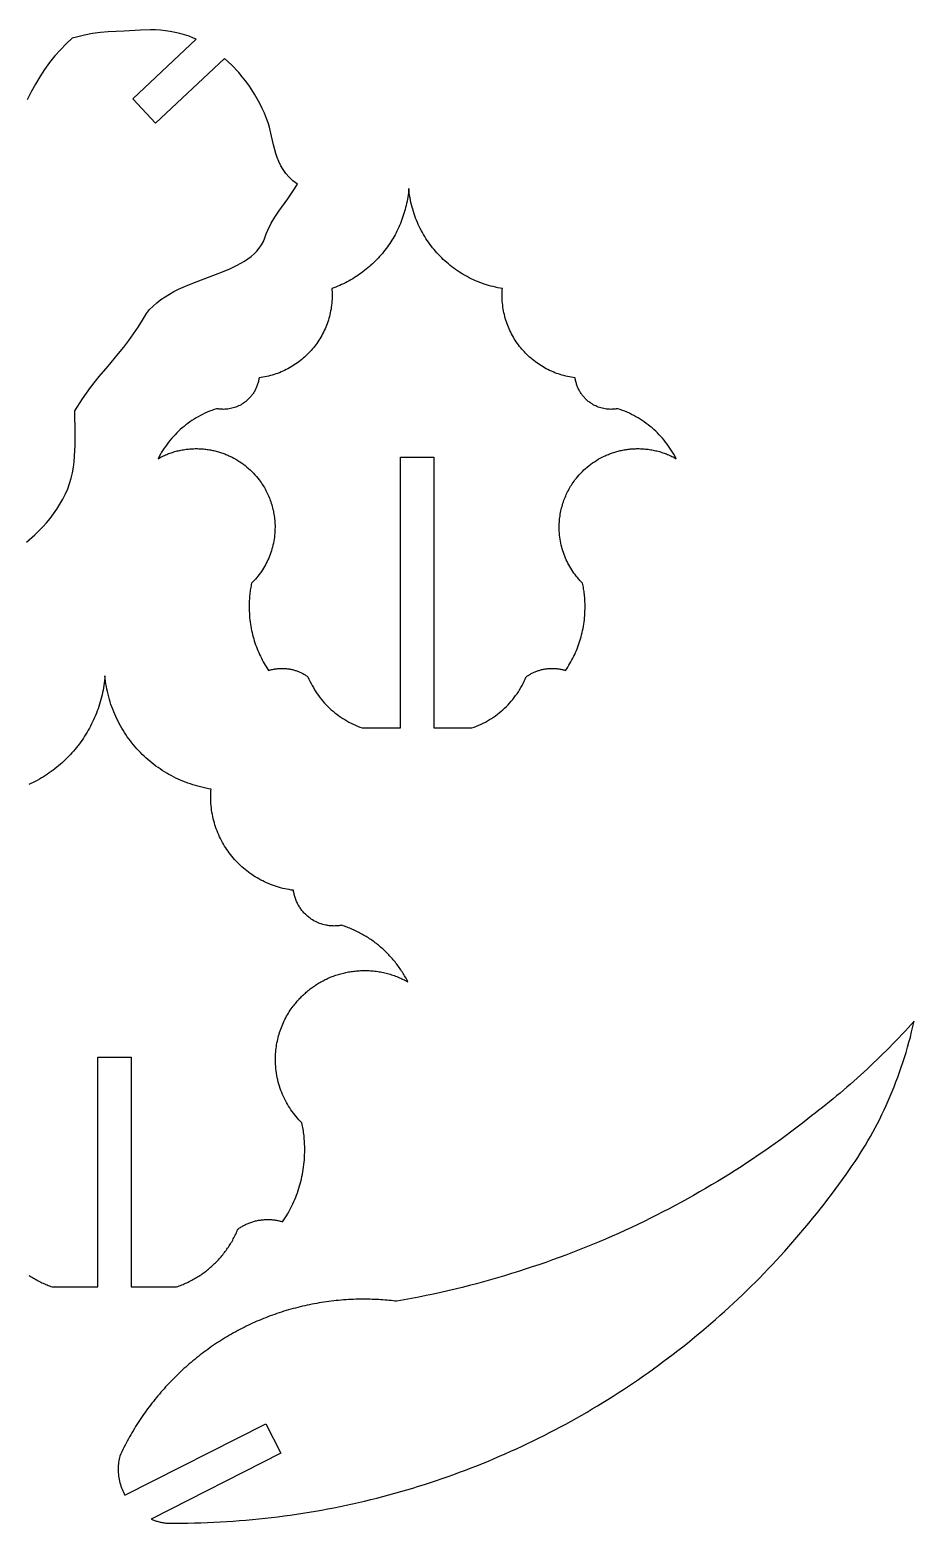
# Model space of a CAD drawing. Extents: x 296 to 476, y 465 to 753.
# Drawn here: x 435.5 to 476.4, y 465.2 to 534.2 of the extents above; entities that cross this region are included whole.
import ezdxf

# ---------------------------------------------------------------- set-up
doc = ezdxf.new("R2010")
doc.units = 0
doc.layers.add('Default_Layer', color=1, linetype='CONTINUOUS')

msp = doc.modelspace()

# ---------------------------------------------------------------- linework, layer by layer
at = {"layer": 'Default_Layer'}
for points in [[(435.33, 510.563), (435.72, 510.909), (435.907, 511.09), (436.087, 511.276), (436.26, 511.468), (436.427, 511.668), (436.587, 511.876), (436.739, 512.093), (436.884, 512.32), (437.021, 512.557), (437.142, 512.794), (437.244, 513.035), (437.331, 513.278), (437.402, 513.525), (437.459, 513.774), (437.505, 514.026), (437.538, 514.279), (437.563, 514.535), (437.587, 515.053), (437.588, 515.577), (437.564, 516.639), (437.919, 517.183), (438.297, 517.708), (438.694, 518.216), (439.106, 518.706), (439.593, 519.284), (439.832, 519.584), (440.063, 519.888), (440.286, 520.196), (440.498, 520.507), (440.697, 520.819), (440.88, 521.132), (441.029, 521.312), (441.19, 521.479), (441.363, 521.633), (441.547, 521.776), (441.739, 521.908), (441.938, 522.03), (442.144, 522.144), (442.355, 522.25), (442.786, 522.443), (443.221, 522.615), (444.064, 522.932), (444.389, 523.06), (444.731, 523.203), (445.074, 523.365), (445.405, 523.551), (445.562, 523.655), (445.712, 523.767), (445.852, 523.886), (445.98, 524.015), (446.096, 524.153), (446.197, 524.301), (446.282, 524.46), (446.349, 524.63), (446.414, 524.813), (446.484, 524.984), (446.64, 525.299), (446.814, 525.588), (447.003, 525.864), (447.415, 526.43), (447.632, 526.747), (447.853, 527.104), (447.648, 527.265), (447.471, 527.431), (447.321, 527.604), (447.193, 527.781), (447.086, 527.962), (446.996, 528.148), (446.921, 528.338), (446.858, 528.531), (446.755, 528.925), (446.664, 529.329), (446.562, 529.738), (446.5, 529.943), (446.427, 530.149), (446.332, 530.381), (446.23, 530.608), (446.12, 530.831), (446.003, 531.05), (445.878, 531.264), (445.746, 531.473), (445.607, 531.677), (445.46, 531.877), (445.307, 532.072), (445.146, 532.261), (444.805, 532.625), (444.488, 532.921), (441.294, 529.927), (440.244, 531.048), (443.184, 533.804), (443.057, 533.86), (442.848, 533.941), (442.635, 534.012), (442.42, 534.072), (442.201, 534.123), (441.979, 534.164), (441.755, 534.196), (441.529, 534.219), (441.3, 534.232), (441.07, 534.237), (440.605, 534.222), (439.851, 534.183), (439.116, 534.142), (438.75, 534.11), (438.384, 534.063), (438.016, 533.997), (437.643, 533.907), (437.455, 533.851), (437.171, 533.594), (436.901, 533.32), (436.645, 533.03), (436.402, 532.725), (436.172, 532.406), (435.955, 532.073), (435.75, 531.729), (435.556, 531.373), (435.374, 531.006)], [(435.449, 476.691), (435.501, 476.657), (435.554, 476.624), (435.608, 476.591), (435.662, 476.559), (435.716, 476.527), (435.771, 476.496), (435.826, 476.466), (435.882, 476.437), (435.938, 476.408), (435.995, 476.38), (436.052, 476.353), (436.11, 476.327), (436.168, 476.301), (436.227, 476.276), (436.286, 476.251), (436.345, 476.228), (436.405, 476.205), (436.465, 476.183), (436.526, 476.161), (438.632, 476.161), (438.632, 476.161), (438.632, 486.768), (440.168, 486.768), (440.168, 476.161), (442.274, 476.161), (442.335, 476.183), (442.395, 476.205), (442.455, 476.228), (442.514, 476.251), (442.573, 476.276), (442.631, 476.301), (442.69, 476.327), (442.747, 476.353), (442.804, 476.38), (442.861, 476.408), (442.917, 476.437), (442.973, 476.466), (443.029, 476.496), (443.084, 476.527), (443.138, 476.559), (443.192, 476.591), (443.245, 476.624), (443.298, 476.657), (443.351, 476.691), (443.403, 476.726), (443.454, 476.762), (443.505, 476.798), (443.555, 476.834), (443.605, 476.872), (443.655, 476.91), (443.703, 476.948), (443.752, 476.988), (443.799, 477.028), (443.847, 477.068), (443.893, 477.109), (443.939, 477.151), (443.985, 477.193), (444.03, 477.236), (444.074, 477.28), (444.118, 477.324), (444.161, 477.369), (444.204, 477.414), (444.246, 477.46), (444.287, 477.506), (444.328, 477.553), (444.368, 477.601), (444.408, 477.649), (444.447, 477.697), (444.485, 477.746), (444.523, 477.796), (444.56, 477.846), (444.597, 477.897), (444.632, 477.948), (444.668, 478), (444.702, 478.052), (444.736, 478.105), (444.769, 478.158), (444.802, 478.212), (444.834, 478.266), (444.865, 478.321), (444.895, 478.376), (444.925, 478.432), (444.954, 478.488), (444.983, 478.545), (445.01, 478.602), (445.037, 478.659), (445.064, 478.717), (445.089, 478.776), (445.114, 478.834), (445.15, 478.86), (445.186, 478.885), (445.223, 478.909), (445.26, 478.932), (445.298, 478.955), (445.337, 478.977), (445.376, 478.999), (445.415, 479.019), (445.455, 479.039), (445.495, 479.059), (445.536, 479.077), (445.577, 479.095), (445.619, 479.112), (445.661, 479.128), (445.703, 479.143), (445.746, 479.158), (445.789, 479.172), (445.833, 479.185), (445.877, 479.197), (445.922, 479.208), (445.966, 479.219), (446.011, 479.228), (446.057, 479.237), (446.102, 479.245), (446.149, 479.252), (446.195, 479.258), (446.242, 479.263), (446.288, 479.267), (446.336, 479.271), (446.383, 479.273), (446.431, 479.274), (446.479, 479.275), (446.525, 479.274), (446.571, 479.273), (446.617, 479.271), (446.663, 479.268), (446.708, 479.264), (446.753, 479.259), (446.798, 479.253), (446.842, 479.247), (446.886, 479.24), (446.929, 479.232), (446.971, 479.223), (447.013, 479.214), (447.055, 479.203), (447.095, 479.193), (447.135, 479.181), (447.175, 479.169), (447.234, 479.257), (447.292, 479.346), (447.348, 479.437), (447.402, 479.529), (447.455, 479.622), (447.506, 479.716), (447.556, 479.812), (447.604, 479.908), (447.65, 480.006), (447.695, 480.105), (447.738, 480.204), (447.779, 480.305), (447.818, 480.407), (447.856, 480.51), (447.891, 480.614), (447.925, 480.718), (447.957, 480.824), (447.987, 480.93), (448.015, 481.038), (448.041, 481.146), (448.065, 481.255), (448.088, 481.364), (448.108, 481.475), (448.126, 481.586), (448.142, 481.698), (448.156, 481.811), (448.168, 481.924), (448.178, 482.038), (448.186, 482.153), (448.191, 482.268), (448.195, 482.384), (448.196, 482.5), (448.195, 482.582), (448.193, 482.663), (448.191, 482.744), (448.187, 482.825), (448.182, 482.905), (448.176, 482.985), (448.17, 483.064), (448.162, 483.142), (448.153, 483.22), (448.143, 483.297), (448.133, 483.372), (448.121, 483.447), (448.109, 483.521), (448.095, 483.594), (448.081, 483.665), (448.066, 483.735), (447.996, 483.806), (447.927, 483.879), (447.861, 483.953), (447.796, 484.028), (447.733, 484.106), (447.672, 484.185), (447.613, 484.265), (447.555, 484.347), (447.5, 484.43), (447.447, 484.514), (447.395, 484.6), (447.346, 484.688), (447.299, 484.776), (447.253, 484.866), (447.21, 484.957), (447.17, 485.05), (447.131, 485.143), (447.095, 485.238), (447.061, 485.334), (447.029, 485.431), (447, 485.528), (446.973, 485.627), (446.948, 485.727), (446.926, 485.828), (446.906, 485.93), (446.889, 486.032), (446.874, 486.136), (446.862, 486.24), (446.853, 486.345), (446.846, 486.45), (446.842, 486.557), (446.841, 486.664), (446.842, 486.751), (446.844, 486.838), (446.849, 486.924), (446.855, 487.01), (446.863, 487.095), (446.873, 487.18), (446.884, 487.265), (446.897, 487.348), (446.912, 487.431), (446.929, 487.514), (446.947, 487.596), (446.966, 487.677), (446.987, 487.758), (447.01, 487.837), (447.035, 487.917), (447.06, 487.995), (447.088, 488.073), (447.117, 488.15), (447.147, 488.226), (447.179, 488.301), (447.212, 488.376), (447.247, 488.45), (447.283, 488.523), (447.32, 488.595), (447.359, 488.666), (447.399, 488.736), (447.441, 488.805), (447.483, 488.873), (447.527, 488.941), (447.573, 489.007), (447.619, 489.072), (447.667, 489.136), (447.703, 489.183), (447.739, 489.229), (447.776, 489.275), (447.814, 489.32), (447.852, 489.364), (447.891, 489.408), (447.931, 489.452), (447.971, 489.494), (448.012, 489.537), (448.053, 489.578), (448.095, 489.619), (448.137, 489.66), (448.18, 489.699), (448.224, 489.739), (448.268, 489.777), (448.312, 489.815), (448.357, 489.852), (448.403, 489.889), (448.449, 489.925), (448.496, 489.961), (448.543, 489.995), (448.591, 490.029), (448.639, 490.063), (448.687, 490.096), (448.736, 490.128), (448.786, 490.159), (448.836, 490.19), (448.886, 490.22), (448.937, 490.249), (448.989, 490.277), (449.041, 490.305), (449.093, 490.332), (449.145, 490.359), (449.199, 490.384), (449.252, 490.409), (449.306, 490.433), (449.36, 490.457), (449.415, 490.479), (449.47, 490.501), (449.526, 490.522), (449.581, 490.542), (449.638, 490.562), (449.694, 490.58), (449.751, 490.598), (449.808, 490.615), (449.866, 490.632), (449.924, 490.647), (449.982, 490.662), (450.041, 490.675), (450.1, 490.688), (450.159, 490.7), (450.219, 490.712), (450.278, 490.722), (450.338, 490.732), (450.399, 490.74), (450.46, 490.748), (450.521, 490.755), (450.582, 490.761), (450.643, 490.766), (450.705, 490.77), (450.767, 490.773), (450.829, 490.775), (450.892, 490.777), (450.954, 490.777), (451.023, 490.777), (451.092, 490.775), (451.161, 490.772), (451.229, 490.768), (451.297, 490.763), (451.365, 490.757), (451.432, 490.75), (451.499, 490.742), (451.566, 490.732), (451.632, 490.722), (451.698, 490.711), (451.763, 490.698), (451.828, 490.685), (451.893, 490.67), (451.957, 490.655), (452.021, 490.638), (452.084, 490.621), (452.146, 490.603), (452.209, 490.583), (452.27, 490.563), (452.332, 490.542), (452.392, 490.52), (452.452, 490.497), (452.512, 490.473), (452.571, 490.448), (452.629, 490.423), (452.687, 490.396), (452.744, 490.369), (452.801, 490.341), (452.857, 490.312), (452.912, 490.282), (452.967, 490.251), (452.937, 490.309), (452.906, 490.367), (452.875, 490.424), (452.843, 490.48), (452.81, 490.536), (452.777, 490.592), (452.743, 490.647), (452.708, 490.702), (452.673, 490.756), (452.637, 490.81), (452.601, 490.863), (452.564, 490.916), (452.526, 490.968), (452.488, 491.02), (452.449, 491.071), (452.41, 491.121), (452.37, 491.172), (452.329, 491.221), (452.288, 491.27), (452.246, 491.319), (452.204, 491.367), (452.161, 491.415), (452.118, 491.462), (452.074, 491.508), (452.029, 491.554), (451.984, 491.599), (451.939, 491.644), (451.892, 491.688), (451.846, 491.732), (451.798, 491.775), (451.751, 491.818), (451.702, 491.86), (451.654, 491.901), (451.604, 491.942), (451.554, 491.982), (451.504, 492.022), (451.453, 492.06), (451.402, 492.099), (451.35, 492.137), (451.298, 492.174), (451.245, 492.21), (451.191, 492.246), (451.138, 492.281), (451.083, 492.316), (451.028, 492.35), (450.973, 492.383), (450.918, 492.416), (450.861, 492.448), (450.805, 492.479), (450.748, 492.51), (450.69, 492.54), (450.632, 492.57), (450.574, 492.598), (450.515, 492.626), (450.456, 492.654), (450.396, 492.681), (450.336, 492.707), (450.275, 492.732), (450.215, 492.756), (450.153, 492.78), (450.091, 492.804), (450.029, 492.826), (449.967, 492.848), (449.904, 492.869), (449.863, 492.861), (449.821, 492.855), (449.778, 492.849), (449.734, 492.844), (449.689, 492.84), (449.643, 492.838), (449.597, 492.836), (449.55, 492.835), (449.511, 492.836), (449.472, 492.837), (449.434, 492.839), (449.395, 492.842), (449.357, 492.845), (449.319, 492.849), (449.281, 492.854), (449.244, 492.86), (449.207, 492.866), (449.17, 492.874), (449.097, 492.89), (449.025, 492.909), (448.954, 492.931), (448.885, 492.955), (448.817, 492.983), (448.75, 493.012), (448.685, 493.044), (448.622, 493.078), (448.56, 493.115), (448.499, 493.154), (448.441, 493.195), (448.403, 493.224), (448.365, 493.253), (448.329, 493.284), (448.293, 493.315), (448.258, 493.347), (448.224, 493.38), (448.19, 493.414), (448.158, 493.449), (448.126, 493.484), (448.095, 493.52), (448.066, 493.557), (448.037, 493.595), (448.009, 493.633), (447.982, 493.672), (447.956, 493.712), (447.931, 493.753), (447.906, 493.794), (447.883, 493.836), (447.861, 493.878), (447.84, 493.921), (447.821, 493.965), (447.802, 494.01), (447.784, 494.055), (447.767, 494.1), (447.752, 494.146), (447.737, 494.193), (447.724, 494.24), (447.712, 494.288), (447.701, 494.336), (447.692, 494.385), (447.683, 494.434), (447.676, 494.484), (447.575, 494.498), (447.475, 494.514), (447.375, 494.532), (447.276, 494.552), (447.178, 494.575), (447.081, 494.6), (446.985, 494.627), (446.89, 494.656), (446.796, 494.687), (446.702, 494.72), (446.61, 494.755), (446.519, 494.792), (446.429, 494.831), (446.34, 494.872), (446.252, 494.915), (446.165, 494.96), (446.079, 495.007), (445.995, 495.055), (445.911, 495.106), (445.829, 495.158), (445.748, 495.212), (445.669, 495.267), (445.591, 495.324), (445.514, 495.383), (445.439, 495.444), (445.365, 495.506), (445.292, 495.57), (445.221, 495.635), (445.151, 495.702), (445.083, 495.77), (445.016, 495.84), (444.951, 495.911), (444.888, 495.984), (444.826, 496.058), (444.766, 496.134), (444.707, 496.211), (444.65, 496.289), (444.595, 496.368), (444.542, 496.449), (444.49, 496.531), (444.44, 496.614), (444.392, 496.698), (444.346, 496.784), (444.302, 496.871), (444.259, 496.958), (444.219, 497.047), (444.181, 497.137), (444.144, 497.228), (444.109, 497.32), (444.077, 497.413), (444.047, 497.506), (444.018, 497.601), (443.992, 497.697), (443.968, 497.793), (443.946, 497.891), (443.926, 497.989), (443.909, 498.088), (443.894, 498.187), (443.881, 498.288), (443.87, 498.389), (443.862, 498.49), (443.856, 498.593), (443.852, 498.696), (443.851, 498.8), (443.852, 498.894), (443.855, 498.986), (443.859, 499.074), (443.866, 499.158), (443.743, 499.179), (443.621, 499.203), (443.5, 499.229), (443.38, 499.258), (443.26, 499.289), (443.142, 499.322), (443.025, 499.358), (442.909, 499.396), (442.795, 499.436), (442.681, 499.479), (442.568, 499.524), (442.457, 499.571), (442.347, 499.62), (442.238, 499.672), (442.13, 499.725), (442.024, 499.781), (441.919, 499.839), (441.815, 499.898), (441.713, 499.96), (441.612, 500.024), (441.513, 500.09), (441.415, 500.158), (441.318, 500.227), (441.223, 500.299), (441.129, 500.372), (441.038, 500.447), (440.947, 500.524), (440.858, 500.603), (440.771, 500.684), (440.686, 500.766), (440.602, 500.85), (440.52, 500.936), (440.44, 501.023), (440.361, 501.112), (440.285, 501.202), (440.21, 501.294), (440.137, 501.388), (440.066, 501.483), (439.996, 501.58), (439.929, 501.678), (439.864, 501.778), (439.8, 501.878), (439.739, 501.981), (439.68, 502.084), (439.622, 502.189), (439.567, 502.296), (439.514, 502.403), (439.463, 502.512), (439.415, 502.622), (439.368, 502.733), (439.324, 502.846), (439.282, 502.959), (439.242, 503.074), (439.205, 503.19), (439.169, 503.306), (439.137, 503.424), (439.106, 503.543), (439.078, 503.663), (439.053, 503.784), (439.03, 503.905), (439.009, 504.028), (438.991, 504.151), (438.976, 504.275), (438.963, 504.4), (438.953, 504.287), (438.941, 504.174), (438.927, 504.061), (438.911, 503.95), (438.893, 503.838), (438.873, 503.728), (438.851, 503.618), (438.827, 503.51), (438.801, 503.401), (438.773, 503.294), (438.743, 503.188), (438.712, 503.082), (438.678, 502.977), (438.643, 502.873), (438.606, 502.77), (438.567, 502.667), (438.526, 502.566), (438.484, 502.465), (438.44, 502.366), (438.394, 502.267), (438.346, 502.17), (438.297, 502.073), (438.246, 501.978), (438.193, 501.883), (438.139, 501.789), (438.083, 501.697), (438.025, 501.606), (437.966, 501.515), (437.905, 501.426), (437.843, 501.338), (437.779, 501.252), (437.714, 501.166), (437.647, 501.082), (437.579, 500.998), (437.509, 500.916), (437.438, 500.836), (437.366, 500.756), (437.292, 500.678), (437.216, 500.601), (437.14, 500.526), (437.061, 500.451), (436.982, 500.379), (436.901, 500.307), (436.819, 500.237), (436.736, 500.169), (436.651, 500.101), (436.566, 500.036), (436.478, 499.971), (436.39, 499.909), (436.301, 499.847), (436.21, 499.787), (436.118, 499.729), (436.026, 499.673), (435.932, 499.618), (435.836, 499.564), (435.74, 499.512), (435.643, 499.462), (435.545, 499.414), (435.445, 499.367)]]:
    msp.add_lwpolyline(points, dxfattribs=at)
for points in [[(452.62, 501.99), (452.62, 514.493), (454.156, 514.493), (454.156, 501.99), (455.924, 501.99), (456.031, 502.029), (456.136, 502.07), (456.24, 502.114), (456.342, 502.16), (456.443, 502.209), (456.542, 502.26), (456.639, 502.313), (456.735, 502.37), (456.828, 502.428), (456.921, 502.489), (457.011, 502.552), (457.099, 502.618), (457.186, 502.685), (457.271, 502.755), (457.353, 502.827), (457.434, 502.901), (457.513, 502.978), (457.59, 503.056), (457.665, 503.136), (457.737, 503.219), (457.808, 503.303), (457.876, 503.389), (457.942, 503.477), (458.006, 503.567), (458.067, 503.659), (458.127, 503.753), (458.183, 503.848), (458.238, 503.945), (458.29, 504.044), (458.339, 504.144), (458.386, 504.246), (458.431, 504.35), (458.463, 504.372), (458.495, 504.394), (458.527, 504.415), (458.56, 504.436), (458.593, 504.456), (458.627, 504.476), (458.662, 504.495), (458.696, 504.513), (458.732, 504.53), (458.767, 504.547), (458.803, 504.564), (458.839, 504.579), (458.876, 504.594), (458.913, 504.609), (458.951, 504.622), (458.989, 504.635), (459.027, 504.647), (459.065, 504.659), (459.104, 504.669), (459.143, 504.679), (459.183, 504.689), (459.223, 504.697), (459.263, 504.705), (459.303, 504.712), (459.344, 504.718), (459.385, 504.723), (459.426, 504.728), (459.467, 504.731), (459.509, 504.734), (459.551, 504.737), (459.593, 504.738), (459.635, 504.738), (459.676, 504.738), (459.717, 504.737), (459.758, 504.735), (459.798, 504.732), (459.838, 504.728), (459.877, 504.724), (459.917, 504.719), (459.956, 504.714), (459.994, 504.707), (460.032, 504.7), (460.07, 504.693), (460.107, 504.684), (460.143, 504.675), (460.179, 504.666), (460.215, 504.655), (460.249, 504.644), (460.302, 504.722), (460.353, 504.801), (460.402, 504.881), (460.45, 504.962), (460.497, 505.045), (460.542, 505.128), (460.586, 505.212), (460.628, 505.297), (460.669, 505.383), (460.708, 505.47), (460.746, 505.559), (460.782, 505.648), (460.817, 505.737), (460.85, 505.828), (460.882, 505.92), (460.912, 506.012), (460.94, 506.105), (460.966, 506.199), (460.991, 506.294), (461.014, 506.389), (461.035, 506.485), (461.055, 506.582), (461.073, 506.68), (461.089, 506.778), (461.103, 506.877), (461.116, 506.976), (461.126, 507.076), (461.135, 507.177), (461.142, 507.278), (461.146, 507.379), (461.149, 507.482), (461.15, 507.584), (461.15, 507.657), (461.148, 507.729), (461.146, 507.8), (461.143, 507.871), (461.139, 507.942), (461.133, 508.013), (461.127, 508.082), (461.12, 508.151), (461.113, 508.22), (461.104, 508.287), (461.095, 508.354), (461.084, 508.42), (461.073, 508.485), (461.062, 508.549), (461.049, 508.613), (461.036, 508.675), (460.974, 508.737), (460.914, 508.801), (460.855, 508.866), (460.798, 508.933), (460.742, 509.001), (460.688, 509.071), (460.636, 509.142), (460.585, 509.214), (460.536, 509.288), (460.489, 509.362), (460.444, 509.438), (460.4, 509.515), (460.359, 509.593), (460.319, 509.673), (460.281, 509.753), (460.245, 509.835), (460.211, 509.917), (460.179, 510.001), (460.149, 510.085), (460.121, 510.171), (460.095, 510.257), (460.071, 510.344), (460.049, 510.432), (460.03, 510.521), (460.012, 510.611), (459.997, 510.702), (459.984, 510.793), (459.974, 510.885), (459.966, 510.977), (459.96, 511.071), (459.956, 511.165), (459.955, 511.259), (459.956, 511.336), (459.958, 511.413), (459.962, 511.489), (459.967, 511.565), (459.974, 511.64), (459.983, 511.715), (459.993, 511.789), (460.005, 511.863), (460.018, 511.936), (460.032, 512.009), (460.048, 512.081), (460.065, 512.153), (460.084, 512.224), (460.104, 512.295), (460.126, 512.365), (460.149, 512.434), (460.173, 512.502), (460.198, 512.57), (460.225, 512.638), (460.253, 512.704), (460.282, 512.77), (460.313, 512.835), (460.345, 512.899), (460.378, 512.963), (460.412, 513.026), (460.447, 513.087), (460.484, 513.149), (460.522, 513.209), (460.561, 513.268), (460.601, 513.327), (460.642, 513.384), (460.684, 513.441), (460.748, 513.523), (460.814, 513.603), (460.882, 513.681), (460.952, 513.757), (461.024, 513.831), (461.099, 513.903), (461.175, 513.972), (461.253, 514.04), (461.333, 514.105), (461.415, 514.168), (461.499, 514.229), (461.584, 514.287), (461.671, 514.343), (461.76, 514.397), (461.85, 514.448), (461.942, 514.496), (462.035, 514.542), (462.083, 514.564), (462.13, 514.585), (462.178, 514.606), (462.226, 514.626), (462.275, 514.645), (462.324, 514.664), (462.373, 514.682), (462.423, 514.699), (462.473, 514.715), (462.523, 514.731), (462.574, 514.746), (462.624, 514.761), (462.676, 514.774), (462.727, 514.787), (462.779, 514.799), (462.831, 514.811), (462.883, 514.821), (462.936, 514.831), (462.988, 514.84), (463.041, 514.849), (463.095, 514.856), (463.148, 514.863), (463.202, 514.869), (463.256, 514.874), (463.31, 514.879), (463.365, 514.883), (463.419, 514.885), (463.474, 514.887), (463.529, 514.889), (463.585, 514.889), (463.646, 514.889), (463.707, 514.887), (463.767, 514.885), (463.827, 514.881), (463.887, 514.877), (463.947, 514.871), (464.007, 514.865), (464.066, 514.858), (464.124, 514.849), (464.183, 514.84), (464.241, 514.83), (464.299, 514.819), (464.356, 514.807), (464.413, 514.795), (464.47, 514.781), (464.526, 514.767), (464.582, 514.751), (464.637, 514.735), (464.692, 514.718), (464.746, 514.7), (464.8, 514.681), (464.854, 514.662), (464.907, 514.642), (464.959, 514.621), (465.011, 514.599), (465.063, 514.576), (465.114, 514.553), (465.165, 514.529), (465.214, 514.504), (465.264, 514.478), (465.313, 514.452), (465.361, 514.425), (465.307, 514.527), (465.251, 514.627), (465.193, 514.725), (465.133, 514.822), (465.07, 514.918), (465.005, 515.011), (464.938, 515.103), (464.869, 515.193), (464.798, 515.281), (464.725, 515.367), (464.65, 515.452), (464.573, 515.534), (464.494, 515.615), (464.413, 515.693), (464.33, 515.77), (464.245, 515.844), (464.158, 515.917), (464.07, 515.987), (463.98, 516.055), (463.888, 516.121), (463.794, 516.185), (463.699, 516.247), (463.602, 516.306), (463.503, 516.364), (463.403, 516.418), (463.301, 516.471), (463.197, 516.521), (463.092, 516.569), (462.986, 516.614), (462.878, 516.657), (462.768, 516.697), (462.658, 516.735), (462.622, 516.728), (462.585, 516.722), (462.547, 516.717), (462.508, 516.713), (462.468, 516.71), (462.428, 516.707), (462.387, 516.706), (462.345, 516.705), (462.277, 516.707), (462.209, 516.711), (462.142, 516.718), (462.076, 516.727), (462.01, 516.739), (461.946, 516.753), (461.882, 516.77), (461.82, 516.79), (461.759, 516.811), (461.699, 516.835), (461.64, 516.861), (461.582, 516.889), (461.526, 516.92), (461.472, 516.952), (461.418, 516.987), (461.367, 517.023), (461.333, 517.048), (461.3, 517.074), (461.268, 517.101), (461.236, 517.129), (461.205, 517.157), (461.175, 517.186), (461.146, 517.216), (461.117, 517.246), (461.089, 517.278), (461.062, 517.31), (461.036, 517.342), (461.01, 517.375), (460.985, 517.409), (460.962, 517.444), (460.939, 517.479), (460.916, 517.515), (460.895, 517.551), (460.875, 517.588), (460.855, 517.626), (460.837, 517.664), (460.819, 517.702), (460.803, 517.742), (460.787, 517.781), (460.772, 517.821), (460.759, 517.862), (460.746, 517.903), (460.734, 517.945), (460.724, 517.987), (460.714, 518.03), (460.706, 518.073), (460.698, 518.116), (460.692, 518.16), (460.603, 518.172), (460.514, 518.186), (460.426, 518.203), (460.339, 518.221), (460.253, 518.241), (460.167, 518.262), (460.082, 518.286), (459.998, 518.312), (459.915, 518.339), (459.833, 518.368), (459.751, 518.399), (459.671, 518.432), (459.591, 518.467), (459.512, 518.503), (459.435, 518.541), (459.358, 518.58), (459.282, 518.622), (459.208, 518.664), (459.134, 518.709), (459.062, 518.755), (458.991, 518.802), (458.921, 518.851), (458.852, 518.902), (458.784, 518.954), (458.717, 519.007), (458.652, 519.062), (458.588, 519.118), (458.525, 519.176), (458.464, 519.235), (458.403, 519.295), (458.345, 519.357), (458.287, 519.42), (458.231, 519.484), (458.177, 519.55), (458.124, 519.616), (458.072, 519.684), (458.022, 519.753), (457.973, 519.823), (457.926, 519.894), (457.88, 519.967), (457.836, 520.04), (457.794, 520.114), (457.753, 520.19), (457.714, 520.266), (457.677, 520.344), (457.641, 520.422), (457.607, 520.501), (457.575, 520.582), (457.544, 520.663), (457.516, 520.745), (457.489, 520.828), (457.464, 520.911), (457.441, 520.995), (457.42, 521.081), (457.4, 521.166), (457.383, 521.253), (457.367, 521.34), (457.354, 521.428), (457.342, 521.517), (457.333, 521.606), (457.326, 521.696), (457.32, 521.786), (457.317, 521.877), (457.316, 521.969), (457.317, 522.052), (457.32, 522.133), (457.324, 522.211), (457.329, 522.285), (457.221, 522.304), (457.113, 522.325), (457.006, 522.348), (456.9, 522.373), (456.795, 522.4), (456.691, 522.43), (456.588, 522.461), (456.485, 522.495), (456.384, 522.531), (456.284, 522.568), (456.184, 522.608), (456.086, 522.649), (455.989, 522.693), (455.893, 522.738), (455.798, 522.786), (455.704, 522.835), (455.611, 522.886), (455.52, 522.938), (455.429, 522.993), (455.34, 523.049), (455.253, 523.107), (455.166, 523.167), (455.081, 523.228), (454.997, 523.292), (454.915, 523.356), (454.833, 523.423), (454.754, 523.491), (454.675, 523.56), (454.598, 523.631), (454.523, 523.704), (454.449, 523.778), (454.377, 523.854), (454.306, 523.931), (454.237, 524.009), (454.169, 524.089), (454.103, 524.17), (454.038, 524.253), (453.976, 524.337), (453.915, 524.422), (453.855, 524.509), (453.797, 524.597), (453.742, 524.686), (453.687, 524.776), (453.635, 524.868), (453.585, 524.96), (453.536, 525.054), (453.489, 525.149), (453.444, 525.245), (453.401, 525.342), (453.36, 525.44), (453.321, 525.539), (453.284, 525.64), (453.249, 525.741), (453.216, 525.843), (453.185, 525.946), (453.156, 526.05), (453.129, 526.155), (453.104, 526.26), (453.082, 526.367), (453.062, 526.474), (453.043, 526.582), (453.028, 526.691), (453.014, 526.801), (453.002, 526.911), (452.994, 526.811), (452.983, 526.711), (452.971, 526.612), (452.956, 526.513), (452.941, 526.415), (452.923, 526.318), (452.903, 526.221), (452.882, 526.125), (452.859, 526.03), (452.835, 525.935), (452.809, 525.841), (452.781, 525.748), (452.751, 525.655), (452.72, 525.563), (452.687, 525.472), (452.653, 525.382), (452.617, 525.292), (452.58, 525.204), (452.541, 525.116), (452.5, 525.029), (452.458, 524.943), (452.415, 524.858), (452.37, 524.773), (452.323, 524.69), (452.275, 524.607), (452.226, 524.526), (452.175, 524.445), (452.123, 524.365), (452.069, 524.287), (452.014, 524.209), (451.958, 524.133), (451.9, 524.057), (451.842, 523.983), (451.781, 523.909), (451.72, 523.837), (451.657, 523.765), (451.593, 523.695), (451.528, 523.626), (451.461, 523.559), (451.393, 523.492), (451.325, 523.426), (451.254, 523.362), (451.183, 523.299), (451.111, 523.237), (451.037, 523.177), (450.963, 523.117), (450.887, 523.059), (450.81, 523.003), (450.732, 522.947), (450.653, 522.893), (450.573, 522.841), (450.492, 522.789), (450.41, 522.739), (450.327, 522.691), (450.243, 522.643), (450.159, 522.598), (450.073, 522.553), (449.986, 522.51), (449.898, 522.469), (449.81, 522.429), (449.72, 522.391), (449.63, 522.354), (449.539, 522.319), (449.447, 522.285), (449.453, 522.211), (449.457, 522.133), (449.459, 522.052), (449.46, 521.969), (449.459, 521.877), (449.456, 521.786), (449.45, 521.696), (449.443, 521.606), (449.434, 521.517), (449.422, 521.428), (449.409, 521.34), (449.393, 521.253), (449.376, 521.166), (449.357, 521.081), (449.335, 520.995), (449.312, 520.911), (449.287, 520.828), (449.26, 520.745), (449.232, 520.663), (449.201, 520.582), (449.169, 520.501), (449.135, 520.422), (449.099, 520.344), (449.062, 520.266), (449.023, 520.19), (448.982, 520.114), (448.94, 520.04), (448.896, 519.967), (448.85, 519.894), (448.803, 519.823), (448.755, 519.753), (448.704, 519.684), (448.653, 519.616), (448.6, 519.55), (448.545, 519.484), (448.489, 519.42), (448.431, 519.357), (448.373, 519.295), (448.313, 519.235), (448.251, 519.176), (448.188, 519.118), (448.124, 519.062), (448.059, 519.007), (447.992, 518.954), (447.925, 518.902), (447.856, 518.851), (447.785, 518.802), (447.714, 518.755), (447.642, 518.709), (447.568, 518.664), (447.494, 518.622), (447.418, 518.58), (447.341, 518.541), (447.264, 518.503), (447.185, 518.467), (447.106, 518.432), (447.025, 518.399), (446.944, 518.368), (446.861, 518.339), (446.778, 518.312), (446.694, 518.286), (446.609, 518.262), (446.524, 518.241), (446.437, 518.221), (446.35, 518.203), (446.262, 518.186), (446.174, 518.172), (446.084, 518.16), (446.078, 518.116), (446.071, 518.073), (446.062, 518.03), (446.052, 517.987), (446.042, 517.945), (446.03, 517.903), (446.017, 517.862), (446.004, 517.821), (445.989, 517.781), (445.973, 517.742), (445.957, 517.702), (445.939, 517.664), (445.921, 517.626), (445.901, 517.588), (445.881, 517.551), (445.86, 517.515), (445.838, 517.479), (445.815, 517.444), (445.791, 517.409), (445.766, 517.375), (445.741, 517.342), (445.714, 517.31), (445.687, 517.278), (445.659, 517.246), (445.631, 517.216), (445.601, 517.186), (445.571, 517.157), (445.54, 517.129), (445.508, 517.101), (445.476, 517.074), (445.443, 517.048), (445.409, 517.023), (445.358, 516.987), (445.305, 516.952), (445.25, 516.92), (445.194, 516.889), (445.136, 516.861), (445.078, 516.835), (445.017, 516.811), (444.956, 516.79), (444.894, 516.77), (444.83, 516.753), (444.766, 516.739), (444.701, 516.727), (444.634, 516.718), (444.567, 516.711), (444.499, 516.707), (444.431, 516.705), (444.389, 516.706), (444.348, 516.707), (444.308, 516.71), (444.268, 516.713), (444.229, 516.717), (444.191, 516.722), (444.154, 516.728), (444.118, 516.735), (444.008, 516.697), (443.898, 516.657), (443.79, 516.614), (443.684, 516.569), (443.579, 516.521), (443.476, 516.471), (443.374, 516.418), (443.273, 516.364), (443.175, 516.306), (443.078, 516.247), (442.982, 516.185), (442.888, 516.121), (442.796, 516.055), (442.706, 515.987), (442.618, 515.917), (442.531, 515.844), (442.446, 515.77), (442.363, 515.693), (442.282, 515.615), (442.203, 515.534), (442.126, 515.452), (442.051, 515.367), (441.978, 515.281), (441.907, 515.193), (441.838, 515.103), (441.771, 515.011), (441.706, 514.918), (441.644, 514.822), (441.583, 514.725), (441.525, 514.627), (441.469, 514.527), (441.415, 514.425), (441.464, 514.452), (441.512, 514.478), (441.562, 514.504), (441.612, 514.529), (441.662, 514.553), (441.713, 514.576), (441.765, 514.599), (441.817, 514.621), (441.869, 514.642), (441.922, 514.662), (441.976, 514.681), (442.03, 514.7), (442.084, 514.718), (442.139, 514.735), (442.195, 514.751), (442.25, 514.767), (442.307, 514.781), (442.363, 514.795), (442.42, 514.807), (442.477, 514.819), (442.535, 514.83), (442.593, 514.84), (442.652, 514.849), (442.711, 514.858), (442.77, 514.865), (442.829, 514.871), (442.889, 514.877), (442.949, 514.881), (443.009, 514.885), (443.07, 514.887), (443.13, 514.889), (443.191, 514.889), (443.247, 514.889), (443.302, 514.887), (443.357, 514.885), (443.411, 514.883), (443.466, 514.879), (443.52, 514.874), (443.574, 514.869), (443.628, 514.863), (443.681, 514.856), (443.735, 514.849), (443.788, 514.84), (443.841, 514.831), (443.893, 514.821), (443.945, 514.811), (443.997, 514.799), (444.049, 514.787), (444.101, 514.774), (444.152, 514.761), (444.203, 514.746), (444.253, 514.731), (444.303, 514.715), (444.353, 514.699), (444.403, 514.682), (444.452, 514.664), (444.501, 514.645), (444.55, 514.626), (444.598, 514.606), (444.646, 514.585), (444.693, 514.564), (444.741, 514.542), (444.834, 514.496), (444.926, 514.448), (445.016, 514.397), (445.105, 514.343), (445.192, 514.287), (445.277, 514.229), (445.361, 514.168), (445.443, 514.105), (445.523, 514.04), (445.601, 513.972), (445.677, 513.903), (445.752, 513.831), (445.824, 513.757), (445.894, 513.681), (445.963, 513.603), (446.029, 513.523), (446.092, 513.441), (446.135, 513.384), (446.176, 513.327), (446.216, 513.268), (446.254, 513.209), (446.292, 513.149), (446.329, 513.087), (446.364, 513.026), (446.398, 512.963), (446.431, 512.899), (446.463, 512.835), (446.494, 512.77), (446.523, 512.704), (446.551, 512.638), (446.578, 512.57), (446.603, 512.502), (446.628, 512.434), (446.65, 512.365), (446.672, 512.295), (446.692, 512.224), (446.711, 512.153), (446.728, 512.081), (446.744, 512.009), (446.758, 511.936), (446.771, 511.863), (446.783, 511.789), (446.793, 511.715), (446.802, 511.64), (446.809, 511.565), (446.814, 511.489), (446.818, 511.413), (446.821, 511.336), (446.821, 511.259), (446.82, 511.165), (446.817, 511.071), (446.811, 510.977), (446.802, 510.885), (446.792, 510.793), (446.779, 510.702), (446.764, 510.611), (446.746, 510.521), (446.727, 510.432), (446.705, 510.344), (446.681, 510.257), (446.655, 510.171), (446.627, 510.085), (446.597, 510.001), (446.565, 509.917), (446.531, 509.835), (446.495, 509.753), (446.457, 509.673), (446.417, 509.593), (446.376, 509.515), (446.332, 509.438), (446.287, 509.362), (446.24, 509.288), (446.191, 509.214), (446.14, 509.142), (446.088, 509.071), (446.034, 509.001), (445.978, 508.933), (445.921, 508.866), (445.862, 508.801), (445.802, 508.737), (445.74, 508.675), (445.727, 508.613), (445.714, 508.549), (445.703, 508.485), (445.692, 508.42), (445.681, 508.354), (445.672, 508.287), (445.663, 508.22), (445.656, 508.151), (445.649, 508.082), (445.643, 508.013), (445.638, 507.942), (445.633, 507.871), (445.63, 507.8), (445.628, 507.729), (445.626, 507.657), (445.626, 507.584), (445.627, 507.482), (445.63, 507.379), (445.635, 507.278), (445.641, 507.177), (445.65, 507.076), (445.661, 506.976), (445.673, 506.877), (445.687, 506.778), (445.703, 506.68), (445.721, 506.582), (445.741, 506.485), (445.762, 506.389), (445.785, 506.294), (445.81, 506.199), (445.836, 506.105), (445.865, 506.012), (445.894, 505.92), (445.926, 505.828), (445.959, 505.737), (445.994, 505.648), (446.03, 505.559), (446.068, 505.47), (446.107, 505.383), (446.148, 505.297), (446.19, 505.212), (446.234, 505.128), (446.279, 505.045), (446.326, 504.962), (446.374, 504.881), (446.424, 504.801), (446.474, 504.722), (446.527, 504.644), (446.561, 504.655), (446.597, 504.666), (446.633, 504.675), (446.669, 504.684), (446.706, 504.693), (446.744, 504.7), (446.782, 504.707), (446.82, 504.714), (446.859, 504.719), (446.899, 504.724), (446.938, 504.728), (446.978, 504.732), (447.019, 504.735), (447.059, 504.737), (447.1, 504.738), (447.141, 504.738), (447.183, 504.738), (447.225, 504.737), (447.267, 504.734), (447.309, 504.731), (447.35, 504.728), (447.391, 504.723), (447.432, 504.718), (447.473, 504.712), (447.513, 504.705), (447.553, 504.697), (447.593, 504.689), (447.633, 504.679), (447.672, 504.669), (447.711, 504.659), (447.749, 504.647), (447.787, 504.635), (447.825, 504.622), (447.863, 504.609), (447.9, 504.594), (447.937, 504.579), (447.973, 504.564), (448.009, 504.547), (448.045, 504.53), (448.08, 504.513), (448.114, 504.495), (448.149, 504.476), (448.183, 504.456), (448.216, 504.436), (448.249, 504.415), (448.282, 504.394), (448.314, 504.372), (448.345, 504.35), (448.39, 504.246), (448.437, 504.144), (448.486, 504.044), (448.538, 503.945), (448.593, 503.848), (448.65, 503.753), (448.709, 503.659), (448.77, 503.567), (448.834, 503.477), (448.9, 503.389), (448.968, 503.303), (449.039, 503.219), (449.112, 503.136), (449.186, 503.056), (449.263, 502.978), (449.342, 502.901), (449.423, 502.827), (449.505, 502.755), (449.59, 502.685), (449.677, 502.618), (449.765, 502.552), (449.856, 502.489), (449.948, 502.428), (450.042, 502.37), (450.137, 502.313), (450.234, 502.26), (450.333, 502.209), (450.434, 502.16), (450.536, 502.114), (450.64, 502.07), (450.745, 502.029), (450.852, 501.99), (452.62, 501.99)], [(447.089, 468.472), (441.102, 465.433), (441.139, 465.417), (441.177, 465.401), (441.216, 465.386), (441.256, 465.372), (441.296, 465.358), (441.337, 465.345), (441.378, 465.332), (441.421, 465.32), (441.463, 465.309), (441.507, 465.299), (441.551, 465.289), (441.596, 465.279), (441.641, 465.271), (441.687, 465.263), (441.733, 465.256), (441.78, 465.249), (441.981, 465.248), (442.198, 465.247), (442.499, 465.248), (442.8, 465.252), (443.1, 465.258), (443.4, 465.266), (443.699, 465.276), (443.997, 465.289), (444.295, 465.304), (444.592, 465.321), (444.889, 465.341), (445.185, 465.363), (445.48, 465.387), (445.775, 465.414), (446.069, 465.442), (446.362, 465.473), (446.655, 465.506), (446.947, 465.542), (447.239, 465.579), (447.529, 465.619), (447.819, 465.661), (448.109, 465.705), (448.397, 465.752), (448.685, 465.8), (448.972, 465.851), (449.259, 465.904), (449.544, 465.959), (449.829, 466.016), (450.113, 466.075), (450.396, 466.137), (450.679, 466.2), (450.961, 466.266), (451.242, 466.334), (451.522, 466.403), (451.801, 466.475), (452.08, 466.549), (452.357, 466.625), (452.634, 466.704), (452.91, 466.784), (453.185, 466.866), (453.459, 466.95), (453.733, 467.036), (454.005, 467.125), (454.277, 467.215), (454.548, 467.307), (454.817, 467.401), (455.086, 467.498), (455.354, 467.596), (455.621, 467.696), (455.887, 467.798), (456.152, 467.902), (456.417, 468.008), (456.68, 468.116), (456.942, 468.226), (457.203, 468.338), (457.463, 468.452), (457.723, 468.567), (457.981, 468.685), (458.238, 468.804), (458.494, 468.925), (458.749, 469.049), (459.003, 469.174), (459.256, 469.3), (459.508, 469.429), (459.759, 469.56), (460.009, 469.692), (460.258, 469.826), (460.505, 469.962), (460.752, 470.1), (460.997, 470.239), (461.242, 470.381), (461.485, 470.524), (461.727, 470.669), (461.968, 470.815), (462.208, 470.964), (462.446, 471.114), (462.684, 471.266), (462.92, 471.419), (463.155, 471.575), (463.389, 471.732), (463.621, 471.89), (463.853, 472.051), (464.083, 472.213), (464.312, 472.377), (464.54, 472.542), (464.766, 472.709), (464.992, 472.878), (465.216, 473.048), (465.438, 473.22), (465.66, 473.394), (465.88, 473.569), (466.099, 473.746), (466.316, 473.925), (466.533, 474.105), (466.747, 474.286), (466.961, 474.47), (467.173, 474.654), (467.384, 474.841), (467.594, 475.029), (467.802, 475.218), (468.009, 475.409), (468.214, 475.602), (468.418, 475.796), (468.621, 475.991), (468.822, 476.188), (469.022, 476.387), (469.22, 476.587), (469.417, 476.788), (469.613, 476.991), (469.807, 477.196), (470, 477.402), (470.191, 477.609), (470.38, 477.818), (470.569, 478.028), (470.755, 478.24), (470.941, 478.453), (471.124, 478.667), (471.307, 478.883), (471.487, 479.1), (471.666, 479.319), (471.844, 479.539), (472.02, 479.76), (472.195, 479.983), (472.368, 480.207), (472.539, 480.432), (472.709, 480.659), (472.877, 480.887), (473.043, 481.116), (473.208, 481.347), (473.372, 481.579), (473.499, 481.763), (473.624, 481.949), (473.748, 482.137), (473.869, 482.327), (473.988, 482.519), (474.105, 482.713), (474.22, 482.909), (474.333, 483.106), (474.444, 483.306), (474.553, 483.508), (474.659, 483.712), (474.764, 483.918), (474.866, 484.125), (474.965, 484.335), (475.063, 484.546), (475.158, 484.76), (475.251, 484.975), (475.342, 485.193), (475.431, 485.412), (475.517, 485.633), (475.6, 485.856), (475.681, 486.08), (475.76, 486.307), (475.837, 486.536), (475.91, 486.766), (475.982, 486.998), (476.051, 487.233), (476.117, 487.469), (476.181, 487.706), (476.242, 487.946), (476.301, 488.188), (476.356, 488.431), (476.217, 488.277), (476.076, 488.125), (475.935, 487.973), (475.793, 487.823), (475.651, 487.673), (475.507, 487.524), (475.363, 487.376), (475.218, 487.229), (475.072, 487.083), (474.926, 486.938), (474.778, 486.793), (474.63, 486.65), (474.48, 486.507), (474.33, 486.365), (474.179, 486.223), (474.027, 486.083), (473.874, 485.943), (473.72, 485.804), (473.565, 485.665), (473.409, 485.528), (473.252, 485.391), (473.093, 485.255), (472.934, 485.119), (472.774, 484.984), (472.613, 484.85), (472.45, 484.716), (472.286, 484.583), (472.122, 484.451), (471.956, 484.319), (471.789, 484.188), (471.62, 484.057), (471.451, 483.927), (471.202, 483.732), (470.951, 483.54), (470.699, 483.349), (470.445, 483.16), (470.19, 482.973), (469.932, 482.788), (469.674, 482.604), (469.413, 482.422), (469.151, 482.242), (468.888, 482.064), (468.623, 481.888), (468.356, 481.714), (468.087, 481.541), (467.818, 481.371), (467.546, 481.202), (467.273, 481.035), (466.998, 480.87), (466.722, 480.707), (466.445, 480.546), (466.165, 480.387), (465.884, 480.23), (465.602, 480.075), (465.318, 479.922), (465.033, 479.771), (464.746, 479.622), (464.458, 479.475), (464.168, 479.33), (463.877, 479.187), (463.584, 479.046), (463.29, 478.908), (462.994, 478.771), (462.697, 478.636), (462.398, 478.504), (462.098, 478.373), (461.796, 478.245), (461.493, 478.119), (461.189, 477.995), (460.883, 477.873), (460.576, 477.753), (460.267, 477.635), (459.957, 477.52), (459.646, 477.407), (459.333, 477.296), (459.019, 477.187), (458.703, 477.081), (458.386, 476.976), (458.068, 476.874), (457.748, 476.775), (457.427, 476.677), (457.105, 476.582), (456.781, 476.489), (456.456, 476.398), (456.129, 476.31), (455.802, 476.224), (455.473, 476.141), (455.142, 476.059), (454.811, 475.98), (454.478, 475.904), (454.143, 475.83), (453.808, 475.758), (453.471, 475.689), (453.133, 475.622), (452.794, 475.557), (452.453, 475.495), (452.366, 475.506), (452.276, 475.517), (452.186, 475.527), (452.094, 475.536), (452, 475.545), (451.906, 475.553), (451.81, 475.56), (451.713, 475.566), (451.615, 475.572), (451.517, 475.577), (451.417, 475.581), (451.317, 475.585), (451.217, 475.588), (451.116, 475.59), (451.014, 475.591), (450.913, 475.591), (450.796, 475.591), (450.68, 475.589), (450.564, 475.587), (450.448, 475.583), (450.333, 475.578), (450.217, 475.572), (450.103, 475.565), (449.988, 475.557), (449.874, 475.548), (449.76, 475.538), (449.646, 475.527), (449.532, 475.515), (449.419, 475.502), (449.306, 475.488), (449.194, 475.473), (449.082, 475.457), (448.97, 475.44), (448.858, 475.422), (448.747, 475.402), (448.636, 475.382), (448.526, 475.361), (448.415, 475.339), (448.306, 475.316), (448.196, 475.292), (448.087, 475.267), (447.978, 475.241), (447.87, 475.214), (447.762, 475.186), (447.654, 475.157), (447.547, 475.128), (447.44, 475.097), (447.334, 475.065), (447.228, 475.033), (447.122, 474.999), (447.017, 474.965), (446.912, 474.929), (446.808, 474.893), (446.704, 474.856), (446.6, 474.818), (446.497, 474.779), (446.394, 474.739), (446.292, 474.698), (446.19, 474.657), (446.089, 474.614), (445.988, 474.571), (445.887, 474.526), (445.787, 474.481), (445.688, 474.435), (445.589, 474.388), (445.49, 474.34), (445.392, 474.292), (445.294, 474.242), (445.197, 474.192), (445.101, 474.141), (445.005, 474.089), (444.909, 474.036), (444.814, 473.983), (444.719, 473.928), (444.625, 473.873), (444.532, 473.817), (444.439, 473.76), (444.346, 473.702), (444.254, 473.644), (444.163, 473.585), (444.072, 473.524), (443.981, 473.464), (443.892, 473.402), (443.802, 473.34), (443.714, 473.276), (443.626, 473.212), (443.538, 473.148), (443.451, 473.082), (443.365, 473.016), (443.279, 472.949), (443.194, 472.881), (443.109, 472.813), (443.025, 472.744), (442.942, 472.674), (442.859, 472.603), (442.777, 472.532), (442.696, 472.46), (442.615, 472.387), (442.534, 472.313), (442.455, 472.239), (442.376, 472.164), (442.297, 472.089), (442.22, 472.012), (442.142, 471.935), (442.066, 471.858), (441.99, 471.779), (441.915, 471.7), (441.841, 471.621), (441.767, 471.54), (441.694, 471.459), (441.622, 471.378), (441.55, 471.295), (441.479, 471.212), (441.408, 471.129), (441.339, 471.045), (441.27, 470.96), (441.202, 470.874), (441.134, 470.788), (441.068, 470.701), (441.001, 470.614), (440.936, 470.526), (440.872, 470.437), (440.808, 470.348), (440.745, 470.259), (440.682, 470.168), (440.621, 470.077), (440.56, 469.986), (440.5, 469.894), (440.44, 469.801), (440.382, 469.708), (440.324, 469.614), (440.267, 469.519), (440.211, 469.424), (440.156, 469.329), (440.101, 469.233), (440.047, 469.136), (439.994, 469.039), (439.942, 468.941), (439.89, 468.843), (439.84, 468.744), (439.79, 468.645), (439.741, 468.545), (439.693, 468.445), (439.646, 468.344), (439.63, 468.276), (439.615, 468.205), (439.603, 468.133), (439.593, 468.058), (439.585, 467.982), (439.579, 467.905), (439.575, 467.827), (439.574, 467.748), (439.575, 467.665), (439.579, 467.583), (439.586, 467.501), (439.595, 467.421), (439.607, 467.341), (439.621, 467.262), (439.637, 467.184), (439.656, 467.107), (439.677, 467.031), (439.7, 466.957), (439.726, 466.883), (439.753, 466.811), (439.783, 466.741), (439.815, 466.671), (439.849, 466.604), (439.884, 466.537), (446.394, 469.842), (447.089, 468.472)]]:
    msp.add_lwpolyline(points, close=True, dxfattribs=at)

doc.saveas('drawing.dxf')
